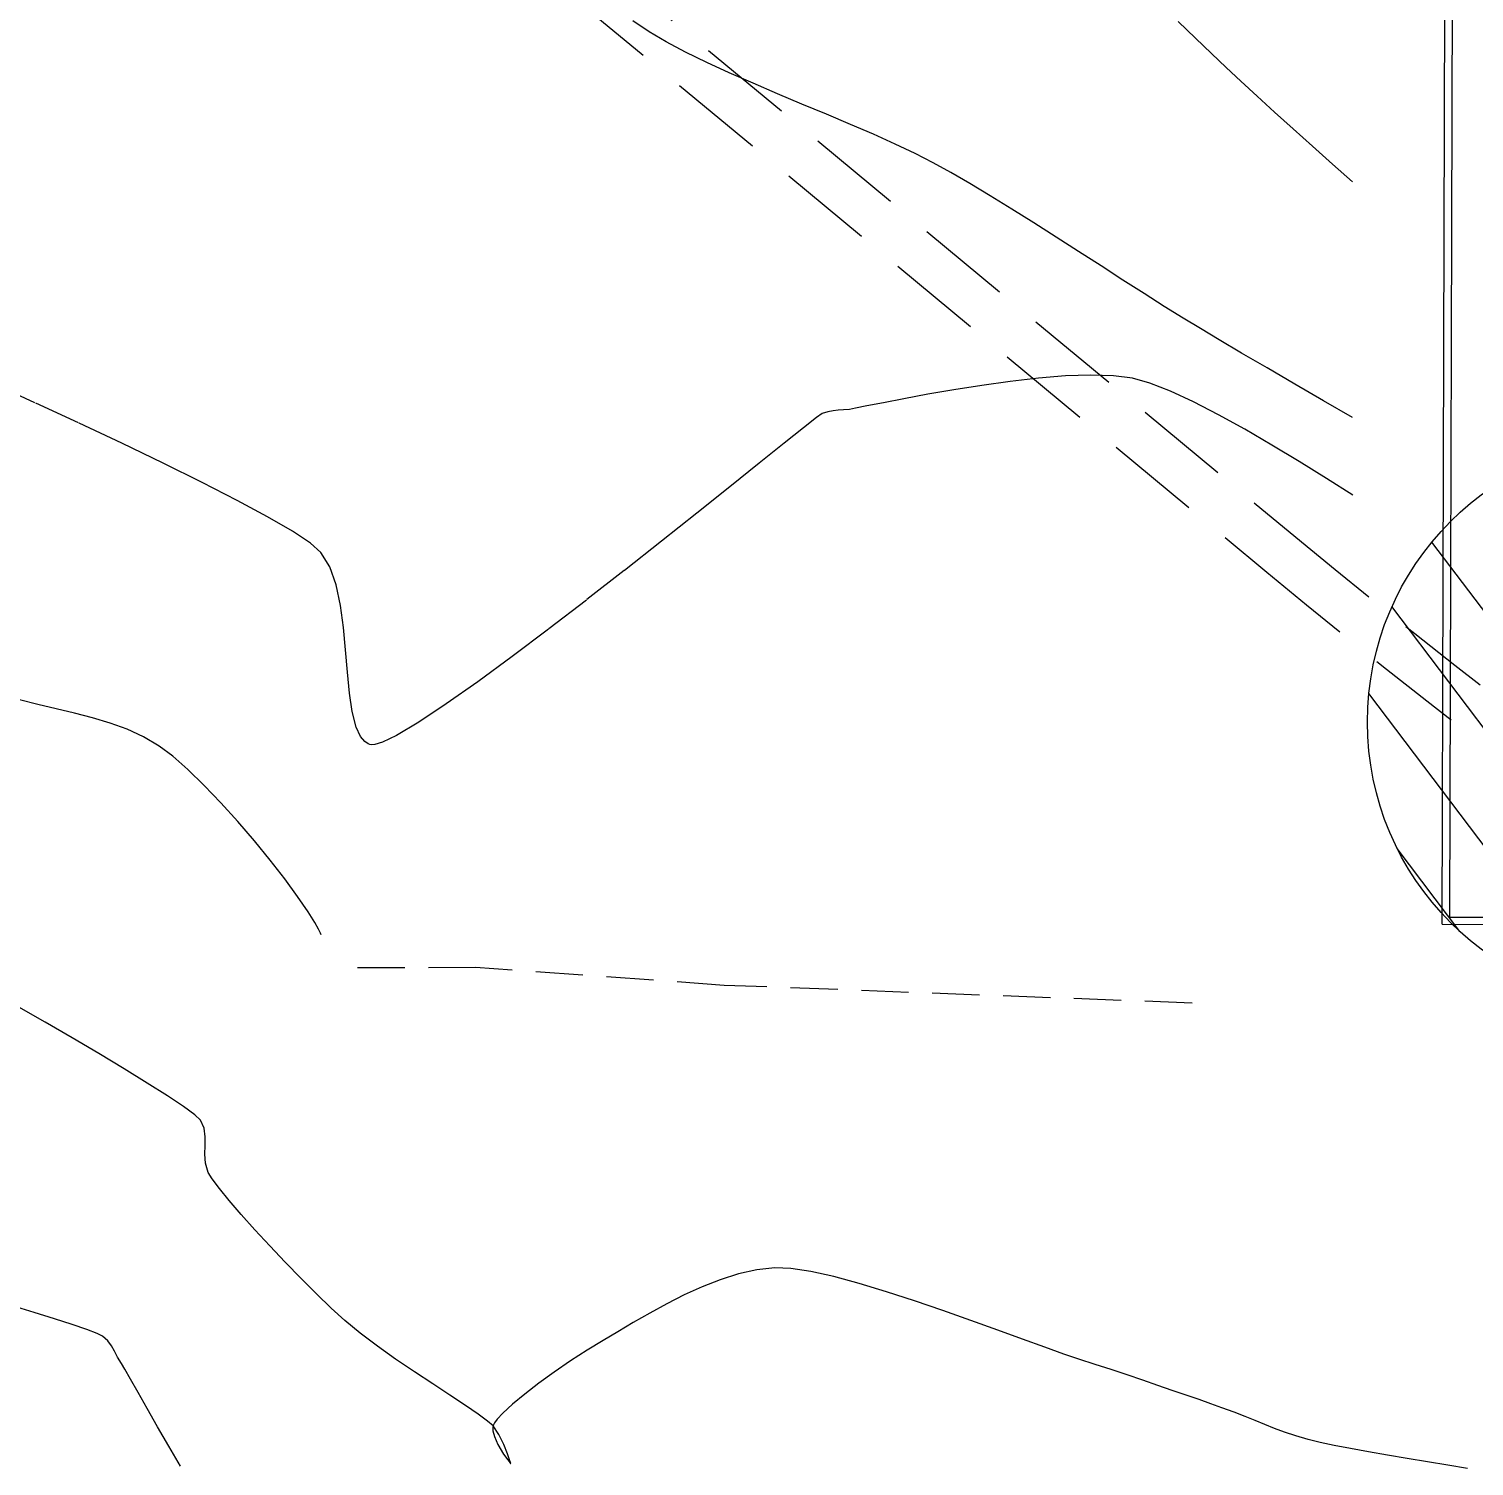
# Model space of a CAD drawing. Header units: feet. Extents: x 26064 to 27719, y 16802 to 28989.
# Drawn here: x 26649 to 26744.6, y 17526 to 17621.1 of the extents above; entities that cross this region are included whole.
import ezdxf

# ---------------------------------------------------------------- set-up
doc = ezdxf.new("R2010")
doc.units = ezdxf.units.FT
doc.header["$LTSCALE"] = 50
doc.header["$MEASUREMENT"] = 0
for name, pattern in [('HIDDEN', [0.375, 0.25, -0.125]), ('HIDDEN2', [0.1875, 0.125, -0.0625]), ('HIDN25', [0.0938, 0.0625, -0.0313])]:
    doc.linetypes.add(name, pattern=pattern)
for name, color, linetype in [('CONT-MJR', 160, 'HIDDEN'), ('CONT-MNR', 55, 'HIDN25'), ('CURB-B', 4, 'Continuous'), ('CURB-F', 32, 'Continuous'), ('DEMO-STORM SEWER', 13, 'HIDDEN2'), ('INLET PROTECTION', 1, 'HIDDEN')]:
    doc.layers.add(name, color=color, linetype=linetype)

msp = doc.modelspace()

# ---------------------------------------------------------------- hatches: boundary and pattern name
at = {"layer": 'INLET PROTECTION', "linetype": 'Continuous'}
h = msp.add_hatch(dxfattribs=at)
h.set_pattern_fill('ANSI31', scale=37.499998, angle=262.0889784, style=0)
h.set_pattern_definition([(307.088978, (50867.2854, -5689.5043), (3.7392183, 2.82681806), [])])
edge = h.paths.add_edge_path()
edge.add_arc((26756.29716, 17575.22182), 18.75, 0, 360)

# ---------------------------------------------------------------- linework, layer by layer
at = {"layer": 'CONT-MJR', "color": 7}
for p, q in [((26650.09244, 17555.36068, 630), (26648.34053, 17556.36357, 630)), ((26651.87762, 17554.32346, 630), (26650.09244, 17555.36068, 630)), ((26653.63721, 17553.28501, 630), (26651.87762, 17554.32346, 630)), ((26655.31239, 17552.27839, 630), (26653.63721, 17553.28501, 630)), ((26656.8443, 17551.33669, 630), (26655.31239, 17552.27839, 630)), ((26658.17409, 17550.49296, 630), (26656.8443, 17551.33669, 630)), ((26659.24294, 17549.78031, 630), (26658.17409, 17550.49296, 630)), ((26659.99199, 17549.23178, 630), (26659.24294, 17549.78031, 630)), ((26660.3624, 17548.88048, 630), (26659.99199, 17549.23178, 630)), ((26660.60324, 17548.34471, 630), (26660.3624, 17548.88048, 630)), ((26660.67792, 17547.78753, 630), (26660.60324, 17548.34471, 630)), ((26660.64029, 17546.62608, 630), (26660.66432, 17547.21322, 630)), ((26660.66432, 17547.21322, 630), (26660.67792, 17547.78753, 630)), ((26660.6837, 17546.0304, 630), (26660.64029, 17546.62608, 630)), ((26660.8724, 17545.43048, 630), (26660.6837, 17546.0304, 630)), ((26661.14243, 17544.99339, 630), (26660.8724, 17545.43048, 630)), ((26661.61796, 17544.36067, 630), (26661.14243, 17544.99339, 630)), ((26662.26727, 17543.56735, 630), (26661.61796, 17544.36067, 630)), ((26663.05865, 17542.64844, 630), (26662.26727, 17543.56735, 630)), ((26663.96039, 17541.63894, 630), (26663.05865, 17542.64844, 630)), ((26664.94077, 17540.57388, 630), (26663.96039, 17541.63894, 630)), ((26665.96808, 17539.48826, 630), (26664.94077, 17540.57388, 630)), ((26667.01062, 17538.41709, 630), (26665.96808, 17539.48826, 630)), ((26695.94992, 17538.71298, 630), (26694.74175, 17538.3319, 630)), ((26697.15646, 17538.98283, 630), (26695.94992, 17538.71298, 630)), ((26698.3524, 17539.12048, 630), (26697.15646, 17538.98283, 630)), ((26699.41013, 17539.08003, 630), (26698.3524, 17539.12048, 630)), ((26700.72431, 17538.87622, 630), (26699.41013, 17539.08003, 630)), ((26702.24721, 17538.53431, 630), (26700.72431, 17538.87622, 630)), ((26703.93109, 17538.07958, 630), (26702.24721, 17538.53431, 630)), ((26668.03666, 17537.3954, 630), (26667.01062, 17538.41709, 630)), ((26693.54091, 17537.86053, 630), (26692.35639, 17537.31986, 630)), ((26694.74175, 17538.3319, 630), (26693.54091, 17537.86053, 630)), ((26705.72821, 17537.53731, 630), (26703.93109, 17538.07958, 630)), ((26669.01449, 17536.45819, 630), (26668.03666, 17537.3954, 630)), ((26691.19715, 17536.73084, 630), (26690.07216, 17536.11442, 630)), ((26692.35639, 17537.31986, 630), (26691.19715, 17536.73084, 630)), ((26707.59081, 17536.93277, 630), (26705.72821, 17537.53731, 630)), ((26709.47116, 17536.29123, 630), (26707.59081, 17536.93277, 630)), ((26669.9124, 17535.64048, 630), (26669.01449, 17536.45819, 630)), ((26690.07216, 17536.11442, 630), (26688.99039, 17535.49159, 630)), ((26711.32152, 17535.63797, 630), (26709.47116, 17536.29123, 630)), ((26670.92338, 17534.80221, 630), (26669.9124, 17535.64048, 630)), ((26672.05915, 17533.94244, 630), (26670.92338, 17534.80221, 630)), ((26687.96082, 17534.88328, 630), (26686.9924, 17534.31048, 630)), ((26688.99039, 17535.49159, 630), (26687.96082, 17534.88328, 630)), ((26713.09414, 17534.99827, 630), (26711.32152, 17535.63797, 630)), ((26714.74128, 17534.39739, 630), (26713.09414, 17534.99827, 630)), ((26673.27034, 17533.08091, 630), (26672.05915, 17533.94244, 630)), ((26686.9924, 17534.31048, 630), (26685.92868, 17533.66314, 630)), ((26716.2152, 17533.86062, 630), (26714.74128, 17534.39739, 630)), ((26717.46816, 17533.41322, 630), (26716.2152, 17533.86062, 630)), ((26674.50756, 17532.23739, 630), (26673.27034, 17533.08091, 630)), ((26684.84022, 17532.95719, 630), (26683.76491, 17532.21985, 630)), ((26685.92868, 17533.66314, 630), (26684.84022, 17532.95719, 630)), ((26718.4524, 17533.08048, 630), (26717.46816, 17533.41322, 630)), ((26719.53397, 17532.73105, 630), (26718.4524, 17533.08048, 630)), ((26675.72144, 17531.43161, 630), (26674.50756, 17532.23739, 630)), ((26683.76491, 17532.21985, 630), (26682.74068, 17531.47833, 630)), ((26720.60538, 17532.37911, 630), (26719.53397, 17532.73105, 630)), ((26721.65923, 17532.02788, 630), (26720.60538, 17532.37911, 630)), ((26722.68812, 17531.68059, 630), (26721.65923, 17532.02788, 630)), ((26676.8626, 17530.68335, 630), (26675.72144, 17531.43161, 630)), ((26682.74068, 17531.47833, 630), (26681.80543, 17530.75984, 630)), ((26723.68464, 17531.34047, 630), (26722.68812, 17531.68059, 630)), ((26724.64138, 17531.01075, 630), (26723.68464, 17531.34047, 630)), ((26725.55093, 17530.69467, 630), (26724.64138, 17531.01075, 630)), ((26677.88165, 17530.01235, 630), (26676.8626, 17530.68335, 630)), ((26678.72922, 17529.43837, 630), (26677.88165, 17530.01235, 630)), ((26680.99707, 17530.0916, 630), (26680.35351, 17529.50081, 630)), ((26681.80543, 17530.75984, 630), (26680.99707, 17530.0916, 630)), ((26726.40589, 17530.39544, 630), (26725.55093, 17530.69467, 630)), ((26727.19885, 17530.1163, 630), (26726.40589, 17530.39544, 630)), ((26727.9224, 17529.86048, 630), (26727.19885, 17530.1163, 630)), ((26679.35593, 17528.98116, 630), (26678.72922, 17529.43837, 630)), ((26679.7124, 17528.66048, 630), (26679.35593, 17528.98116, 630)), ((26679.98279, 17529.10224, 630), (26679.80155, 17528.85566, 630)), ((26680.35351, 17529.50081, 630), (26679.98279, 17529.10224, 630)), ((26728.72854, 17529.56377, 630), (26727.9224, 17529.86048, 630)), ((26729.45021, 17529.28022, 630), (26728.72854, 17529.56377, 630)), ((26730.11628, 17529.00814, 630), (26729.45021, 17529.28022, 630)), ((26730.7556, 17528.74584, 630), (26730.11628, 17529.00814, 630)), ((26679.7124, 17528.66048, 630), (26679.69554, 17528.55616, 630)), ((26679.69554, 17528.55616, 630), (26679.70261, 17528.3276, 630)), ((26679.70261, 17528.3276, 630), (26679.79826, 17527.94925, 630)), ((26679.73138, 17528.71947, 630), (26679.7124, 17528.66048, 630)), ((26680.09635, 17528.08581, 630), (26679.7124, 17528.66048, 630)), ((26679.80155, 17528.85566, 630), (26679.73138, 17528.71947, 630)), ((26680.41929, 17527.42649, 630), (26680.09635, 17528.08581, 630)), ((26731.39702, 17528.49162, 630), (26730.7556, 17528.74584, 630)), ((26732.06939, 17528.24378, 630), (26731.39702, 17528.49162, 630)), ((26732.80157, 17528.00063, 630), (26732.06939, 17528.24378, 630)), ((26679.79826, 17527.94925, 630), (26680.03701, 17527.41861, 630)), ((26680.03701, 17527.41861, 630), (26680.4124, 17526.79923, 630)), ((26680.66727, 17526.80449, 630), (26680.41929, 17527.42649, 630)), ((26733.6224, 17527.76048, 630), (26732.80157, 17528.00063, 630)), ((26734.4096, 17527.56568, 630), (26733.6224, 17527.76048, 630)), ((26735.3541, 17527.36447, 630), (26734.4096, 17527.56568, 630)), ((26736.42973, 17527.15748, 630), (26735.3541, 17527.36447, 630)), ((26737.61033, 17526.94536, 630), (26736.42973, 17527.15748, 630)), ((26680.4124, 17526.79923, 630), (26680.68605, 17526.41334, 630)), ((26680.80228, 17526.41575, 630), (26680.66727, 17526.80449, 630)), ((26680.68605, 17526.41334, 630), (26680.82822, 17526.22799, 630)), ((26680.86187, 17526.22869, 630), (26680.80228, 17526.41575, 630)), ((26680.82822, 17526.22799, 630), (26680.876, 17526.16829, 630)), ((26680.88009, 17526.16838, 630), (26680.86187, 17526.22869, 630)), ((26680.876, 17526.16829, 630), (26680.8824, 17526.16048, 630)), ((26680.8824, 17526.16048, 630), (26680.88009, 17526.16838, 630)), ((26738.8697, 17526.72874, 630), (26737.61033, 17526.94536, 630)), ((26740.1817, 17526.50826, 630), (26738.8697, 17526.72874, 630)), ((26741.52014, 17526.28456, 630), (26740.1817, 17526.50826, 630)), ((26742.85885, 17526.05827, 630), (26741.52014, 17526.28456, 630)), ((26744.17166, 17525.83003, 630), (26742.85885, 17526.05827, 630))]:
    msp.add_line(p, q, dxfattribs=at)
at = {"layer": 'CONT-MNR', "color": 7}
for p, q in [((26690.03655, 17620.88416, 627), (26688.95499, 17621.61657, 627)), ((26692.44272, 17619.53902, 627), (26691.16518, 17620.21625, 627)), ((26726.17439, 17620.45635, 627), (26727.24104, 17619.43925, 627)), ((26693.84297, 17618.85507, 627), (26692.44272, 17619.53902, 627)), ((26727.24104, 17619.43925, 627), (26728.20784, 17618.52463, 627)), ((26698.51777, 17616.78925, 627), (26696.90671, 17617.47756, 627)), ((26729.17621, 17617.61951, 627), (26730.2493, 17616.62895, 627)), ((26700.14667, 17616.10472, 627), (26698.51777, 17616.78925, 627)), ((26731.40889, 17615.56919, 627), (26732.63678, 17614.45645, 627)), ((26707.64117, 17612.83083, 627), (26706.31632, 17613.45703, 627)), ((26735.22467, 17612.13693, 627), (26736.54825, 17610.96259, 627)), ((26715.47194, 17608.24123, 627), (26714.01518, 17609.15629, 627)), ((26729.22387, 17599.63118, 627), (26727.73021, 17600.51013, 627)), ((26717.58188, 17598.11395, 628), (26715.78186, 17597.96756, 628)), ((26722.00698, 17597.96672, 628), (26720.751, 17598.13228, 628)), ((26649.40223, 17596.34769, 628), (26646.52214, 17597.66244, 628)), ((26712.03364, 17597.494, 628), (26710.19854, 17597.20433, 628)), ((26706.88915, 17596.61294, 628), (26705.52795, 17596.34869, 628)), ((26727.68603, 17595.55296, 628), (26726.03583, 17596.40122, 628)), ((26655.15692, 17593.6613, 628), (26652.30244, 17595.00513, 628)), ((26701.10826, 17595.35773, 628), (26700.24548, 17594.68379, 628)), ((26701.85785, 17595.7511, 628), (26701.48698, 17595.62672, 628)), ((26702.53569, 17595.84505, 628), (26702.19899, 17595.81517, 628)), ((26698.96092, 17593.66042, 628), (26697.31686, 17592.34312, 628)), ((26697.31686, 17592.34312, 628), (26695.37558, 17590.7874, 628)), ((26736.57228, 17590.22452, 628), (26734.83398, 17591.33434, 628)), ((26662.78756, 17589.88738, 628), (26660.46533, 17591.0759, 628)), ((26695.37558, 17590.7874, 628), (26693.19935, 17589.04877, 628)), ((26666.43886, 17587.85132, 628), (26664.80069, 17588.80368, 628)), ((26690.85047, 17587.18273, 628), (26688.39121, 17585.24479, 628)), ((26685.88384, 17583.29046, 628), (26683.39066, 17581.37525, 628)), ((26669.96358, 17579.99051, 628), (26669.82368, 17581.48233, 628)), ((26683.39066, 17581.37525, 628), (26680.97394, 17579.55467, 628)), ((26670.08073, 17578.5229, 628), (26669.96358, 17579.99051, 628)), ((26670.38869, 17575.90931, 628), (26670.21061, 17577.14175, 628)), ((26653.21134, 17575.50183, 629), (26652.02045, 17575.8042, 629)), ((26654.3777, 17575.15684, 629), (26653.21134, 17575.50183, 629)), ((26656.59931, 17574.24576, 629), (26655.51014, 17574.74592, 629)), ((26671.44579, 17573.77946, 628), (26671.22509, 17573.93067, 628)), ((26671.56698, 17573.72672, 628), (26671.44579, 17573.77946, 628)), ((26671.89952, 17573.72459, 628), (26671.658, 17573.70727, 628)), ((26672.40308, 17573.88442, 628), (26671.89952, 17573.72459, 628)), ((26661.71417, 17569.87204, 629), (26660.60513, 17571.03336, 629)), ((26662.83195, 17568.63123, 629), (26661.71417, 17569.87204, 629)), ((26665.93234, 17564.83944, 629), (26664.97158, 17566.07419, 629)), ((26666.77969, 17563.68821, 629), (26665.93234, 17564.83944, 629)), ((26667.48308, 17562.66123, 629), (26666.77969, 17563.68821, 629)), ((26668.16783, 17561.50979, 629), (26667.92162, 17561.95649, 629)), ((26668.28893, 17561.25586, 629), (26668.16783, 17561.50979, 629)), ((26668.33583, 17561.14303, 629), (26668.28893, 17561.25586, 629)), ((26678.55741, 17558.97568, 629), (26670.38784, 17558.96463, 629)), ((26695.00627, 17557.80176, 629), (26678.55741, 17558.97568, 629)), ((26725.9458, 17556.62784, 629), (26695.00627, 17557.80176, 629)), ((26650.70851, 17535.73782, 631), (26649.37061, 17536.15775, 631)), ((26653.88784, 17534.59463, 631), (26653.52655, 17534.77373, 631)), ((26654.4752, 17533.95919, 631), (26654.22626, 17534.28819, 631)), ((26654.88172, 17533.21663, 631), (26654.67893, 17533.60341, 631)), ((26656.83738, 17529.79891, 631), (26656.2309, 17530.86937, 631))]:
    msp.add_line(p, q, dxfattribs=at)
at = {"layer": 'CONT-MNR', "color": 7, "extrusion": (0.509291, 0.860594, 0)}
msp.add_line((26691.16518, 17620.21625, 627), (26690.03655, 17620.88416, 627), dxfattribs=at)
at = {"layer": 'CONT-MNR', "color": 7, "extrusion": (-0.692722, -0.721205, 0)}
msp.add_line((26725.02865, 17621.55685, 627), (26726.17439, 17620.45635, 627), dxfattribs=at)
at = {"layer": 'CONT-MNR', "color": 7, "extrusion": (-0.417669, -0.908599, 0)}
msp.add_line((26695.33971, 17618.16705, 627), (26693.84297, 17618.85507, 627), dxfattribs=at)
at = {"layer": 'CONT-MNR', "color": 7, "extrusion": (-0.402738, -0.915315, 0)}
msp.add_line((26696.90671, 17617.47756, 627), (26695.33971, 17618.16705, 627), dxfattribs=at)
at = {"layer": 'CONT-MNR', "color": 7, "extrusion": (-0.682846, -0.730563, 0)}
msp.add_line((26728.20784, 17618.52463, 627), (26729.17621, 17617.61951, 627), dxfattribs=at)
at = {"layer": 'CONT-MNR', "color": 7, "extrusion": (-0.386017, -0.922492, 0)}
msp.add_line((26701.76719, 17615.42662, 627), (26700.14667, 17616.10472, 627), dxfattribs=at)
at = {"layer": 'CONT-MNR', "color": 7, "extrusion": (-0.674617, -0.738168, 0)}
msp.add_line((26730.2493, 17616.62895, 627), (26731.40889, 17615.56919, 627), dxfattribs=at)
at = {"layer": 'CONT-MNR', "color": 7, "extrusion": (-0.388703, -0.921363, 0)}
msp.add_line((26703.35312, 17614.75755, 627), (26701.76719, 17615.42662, 627), dxfattribs=at)
at = {"layer": 'CONT-MNR', "color": 7, "extrusion": (-0.395843, -0.918318, 0)}
msp.add_line((26704.87823, 17614.10015, 627), (26703.35312, 17614.75755, 627), dxfattribs=at)
at = {"layer": 'CONT-MNR', "color": 7, "extrusion": (-0.408239, -0.912875, 0)}
msp.add_line((26706.31632, 17613.45703, 627), (26704.87823, 17614.10015, 627), dxfattribs=at)
at = {"layer": 'CONT-MNR', "color": 7, "extrusion": (0.66874, 0.743496, 0)}
msp.add_line((26732.63678, 17614.45645, 627), (26733.91478, 17613.30696, 627), dxfattribs=at)
at = {"layer": 'CONT-MNR', "color": 7, "extrusion": (0.666169, 0.7458, 0)}
msp.add_line((26733.91478, 17613.30696, 627), (26735.22467, 17612.13693, 627), dxfattribs=at)
at = {"layer": 'CONT-MNR', "color": 7, "extrusion": (-0.455588, -0.890191, 0)}
msp.add_line((26708.82655, 17612.22416, 627), (26707.64117, 17612.83083, 627), dxfattribs=at)
at = {"layer": 'CONT-MNR', "color": 7, "extrusion": (-0.485666, -0.874144, 0)}
msp.add_line((26709.99041, 17611.57753, 627), (26708.82655, 17612.22416, 627), dxfattribs=at)
at = {"layer": 'CONT-MNR', "color": 7, "extrusion": (-0.503513, -0.863988, 0)}
msp.add_line((26711.25565, 17610.84018, 627), (26709.99041, 17611.57753, 627), dxfattribs=at)
at = {"layer": 'CONT-MNR', "color": 7, "extrusion": (-0.516187, -0.856476, 0)}
msp.add_line((26712.60349, 17610.02785, 627), (26711.25565, 17610.84018, 627), dxfattribs=at)
at = {"layer": 'CONT-MNR', "color": 7, "extrusion": (0.525336, 0.850895, 0)}
msp.add_line((26714.01518, 17609.15629, 627), (26712.60349, 17610.02785, 627), dxfattribs=at)
at = {"layer": 'CONT-MNR', "color": 7, "extrusion": (0.536486, 0.843909, 0)}
msp.add_line((26716.955, 17607.29843, 627), (26715.47194, 17608.24123, 627), dxfattribs=at)
at = {"layer": 'CONT-MNR', "color": 7, "extrusion": (-0.539386, -0.842059, 0)}
msp.add_line((26718.4456, 17606.34361, 627), (26716.955, 17607.29843, 627), dxfattribs=at)
at = {"layer": 'CONT-MNR', "color": 7, "extrusion": (-0.540779, -0.841165, 0)}
msp.add_line((26719.92498, 17605.39253, 627), (26718.4456, 17606.34361, 627), dxfattribs=at)
at = {"layer": 'CONT-MNR', "color": 7, "extrusion": (-0.540699, -0.841216, 0)}
msp.add_line((26721.37435, 17604.46093, 627), (26719.92498, 17605.39253, 627), dxfattribs=at)
at = {"layer": 'CONT-MNR', "color": 7, "extrusion": (-0.539048, -0.842275, 0)}
msp.add_line((26722.77497, 17603.56455, 627), (26721.37435, 17604.46093, 627), dxfattribs=at)
at = {"layer": 'CONT-MNR', "color": 7, "extrusion": (-0.535563, -0.844495, 0)}
msp.add_line((26724.10805, 17602.71914, 627), (26722.77497, 17603.56455, 627), dxfattribs=at)
at = {"layer": 'CONT-MNR', "color": 7, "extrusion": (-0.52974, -0.84816, 0)}
msp.add_line((26725.35483, 17601.94043, 627), (26724.10805, 17602.71914, 627), dxfattribs=at)
at = {"layer": 'CONT-MNR', "color": 7, "extrusion": (-0.520657, -0.853766, 0)}
msp.add_line((26726.49655, 17601.24416, 627), (26725.35483, 17601.94043, 627), dxfattribs=at)
at = {"layer": 'CONT-MNR', "color": 7, "extrusion": (0.511337, 0.85938, 0)}
msp.add_line((26727.73021, 17600.51013, 627), (26726.49655, 17601.24416, 627), dxfattribs=at)
at = {"layer": 'CONT-MNR', "color": 7, "extrusion": (0.50456, 0.863377, 0)}
msp.add_line((26730.91533, 17598.64268, 627), (26729.22387, 17599.63118, 627), dxfattribs=at)
at = {"layer": 'CONT-MNR', "color": 7, "extrusion": (0.113222, -0.99357, 0)}
msp.add_line((26715.78186, 17597.96756, 628), (26713.91359, 17597.75466, 628), dxfattribs=at)
at = {"layer": 'CONT-MNR', "color": 7, "extrusion": (0.036481, -0.999334, 0)}
msp.add_line((26719.25711, 17598.17511, 628), (26717.58188, 17598.11395, 628), dxfattribs=at)
at = {"layer": 'CONT-MNR', "color": 7, "extrusion": (-0.02866, -0.999589, 0)}
msp.add_line((26720.751, 17598.13228, 628), (26719.25711, 17598.17511, 628), dxfattribs=at)
at = {"layer": 'CONT-MNR', "color": 7, "extrusion": (0.274078, 0.961708, 0)}
msp.add_line((26723.15921, 17597.63834, 628), (26722.00698, 17597.96672, 628), dxfattribs=at)
at = {"layer": 'CONT-MNR', "color": 7, "extrusion": (-0.502768, -0.864421, 0)}
msp.add_line((26732.7424, 17597.58001, 627), (26730.91533, 17598.64268, 627), dxfattribs=at)
at = {"layer": 'CONT-MNR', "color": 7, "extrusion": (0.181885, -0.98332, 0)}
msp.add_line((26708.46486, 17596.9044, 628), (26706.88915, 17596.61294, 628), dxfattribs=at)
at = {"layer": 'CONT-MNR', "color": 7, "extrusion": (0.170473, -0.985362, 0)}
msp.add_line((26710.19854, 17597.20433, 628), (26708.46486, 17596.9044, 628), dxfattribs=at)
at = {"layer": 'CONT-MNR', "color": 7, "extrusion": (0.137336, -0.990525, 0)}
msp.add_line((26713.91359, 17597.75466, 628), (26712.03364, 17597.494, 628), dxfattribs=at)
at = {"layer": 'CONT-MNR', "color": 7, "extrusion": (-0.365337, -0.930875, 0)}
msp.add_line((26724.51452, 17597.10643, 628), (26723.15921, 17597.63834, 628), dxfattribs=at)
at = {"layer": 'CONT-MNR', "color": 7, "extrusion": (-0.420567, -0.907262, 0)}
msp.add_line((26726.03583, 17596.40122, 628), (26724.51452, 17597.10643, 628), dxfattribs=at)
at = {"layer": 'CONT-MNR', "color": 7, "extrusion": (-0.501443, -0.865191, 0)}
msp.add_line((26734.64289, 17596.47854, 627), (26732.7424, 17597.58001, 627), dxfattribs=at)
at = {"layer": 'CONT-MNR', "color": 7, "extrusion": (0.420088, 0.907483, 0)}
msp.add_line((26652.30244, 17595.00513, 628), (26649.40223, 17596.34769, 628), dxfattribs=at)
at = {"layer": 'CONT-MNR', "color": 7, "extrusion": (0.098257, -0.995161, 0)}
msp.add_line((26703.29698, 17595.90672, 628), (26702.89326, 17595.86685, 628), dxfattribs=at)
at = {"layer": 'CONT-MNR', "color": 7, "extrusion": (0.182248, -0.983253, 0)}
msp.add_line((26703.67532, 17595.97684, 628), (26703.29698, 17595.90672, 628), dxfattribs=at)
at = {"layer": 'CONT-MNR', "color": 7, "extrusion": (0.197443, -0.980314, 0)}
msp.add_line((26704.43782, 17596.13041, 628), (26703.67532, 17595.97684, 628), dxfattribs=at)
at = {"layer": 'CONT-MNR', "color": 7, "extrusion": (0.196336, -0.980537, 0)}
msp.add_line((26705.52795, 17596.34869, 628), (26704.43782, 17596.13041, 628), dxfattribs=at)
at = {"layer": 'CONT-MNR', "color": 7, "extrusion": (0.500401, 0.865794, 0)}
msp.add_line((26736.5546, 17595.37363, 627), (26734.64289, 17596.47854, 627), dxfattribs=at)
at = {"layer": 'CONT-MNR', "color": 7, "extrusion": (-0.579063, 0.815283, 0)}
msp.add_line((26701.48698, 17595.62672, 628), (26701.10826, 17595.35773, 628), dxfattribs=at)
at = {"layer": 'CONT-MNR', "color": 7, "extrusion": (0.184583, -0.982817, 0)}
msp.add_line((26702.19899, 17595.81517, 628), (26701.85785, 17595.7511, 628), dxfattribs=at)
at = {"layer": 'CONT-MNR', "color": 7, "extrusion": (0.060877, -0.998145, 0)}
msp.add_line((26702.89326, 17595.86685, 628), (26702.53569, 17595.84505, 628), dxfattribs=at)
at = {"layer": 'CONT-MNR', "color": 7, "extrusion": (0.48306, 0.875588, 0)}
msp.add_line((26729.42804, 17594.59189, 628), (26727.68603, 17595.55296, 628), dxfattribs=at)
at = {"layer": 'CONT-MNR', "color": 7, "extrusion": (0.623105, -0.782138, 0)}
msp.add_line((26700.24548, 17594.68379, 628), (26698.96092, 17593.66042, 628), dxfattribs=at)
at = {"layer": 'CONT-MNR', "color": 7, "extrusion": (-0.502266, -0.864713, 0)}
msp.add_line((26731.22477, 17593.54827, 628), (26729.42804, 17594.59189, 628), dxfattribs=at)
at = {"layer": 'CONT-MNR', "color": 7, "extrusion": (-0.433262, -0.901268, 0)}
msp.add_line((26657.89984, 17592.34272, 628), (26655.15692, 17593.6613, 628), dxfattribs=at)
at = {"layer": 'CONT-MNR', "color": 7, "extrusion": (0.517035, 0.855964, 0)}
msp.add_line((26733.03911, 17592.45234, 628), (26731.22477, 17593.54827, 628), dxfattribs=at)
at = {"layer": 'CONT-MNR', "color": 7, "extrusion": (-0.442753, -0.896643, 0)}
msp.add_line((26660.46533, 17591.0759, 628), (26657.89984, 17592.34272, 628), dxfattribs=at)
at = {"layer": 'CONT-MNR', "color": 7, "extrusion": (0.528708, 0.848804, 0)}
msp.add_line((26734.83398, 17591.33434, 628), (26733.03911, 17592.45234, 628), dxfattribs=at)
at = {"layer": 'CONT-MNR', "color": 7, "extrusion": (-0.474002, -0.880524, 0)}
msp.add_line((26664.80069, 17588.80368, 628), (26662.78756, 17589.88738, 628), dxfattribs=at)
at = {"layer": 'CONT-MNR', "color": 7, "extrusion": (0.622035, -0.782989, 0)}
msp.add_line((26693.19935, 17589.04877, 628), (26690.85047, 17587.18273, 628), dxfattribs=at)
at = {"layer": 'CONT-MNR', "color": 7, "extrusion": (-0.552889, -0.833255, 0)}
msp.add_line((26667.63624, 17587.05682, 628), (26666.43886, 17587.85132, 628), dxfattribs=at)
at = {"layer": 'CONT-MNR', "color": 7, "extrusion": (-0.662006, -0.749498, 0)}
msp.add_line((26668.32698, 17586.44672, 628), (26667.63624, 17587.05682, 628), dxfattribs=at)
at = {"layer": 'CONT-MNR', "color": 7, "extrusion": (0.855141, 0.518395, 0)}
msp.add_line((26668.91268, 17585.48055, 628), (26668.32698, 17586.44672, 628), dxfattribs=at)
at = {"layer": 'CONT-MNR', "color": 7, "extrusion": (0.942818, 0.333309, 0)}
msp.add_line((26669.33371, 17584.2896, 628), (26668.91268, 17585.48055, 628), dxfattribs=at)
at = {"layer": 'CONT-MNR', "color": 7, "extrusion": (0.614755, -0.788718, 0)}
msp.add_line((26688.39121, 17585.24479, 628), (26685.88384, 17583.29046, 628), dxfattribs=at)
at = {"layer": 'CONT-MNR', "color": 7, "extrusion": (0.977534, 0.210777, 0)}
msp.add_line((26669.62555, 17582.9361, 628), (26669.33371, 17584.2896, 628), dxfattribs=at)
at = {"layer": 'CONT-MNR', "color": 7, "extrusion": (0.99084, 0.135038, 0)}
msp.add_line((26669.82368, 17581.48233, 628), (26669.62555, 17582.9361, 628), dxfattribs=at)
at = {"layer": 'CONT-MNR', "color": 7, "extrusion": (0.591348, -0.806416, 0)}
msp.add_line((26680.97394, 17579.55467, 628), (26678.69596, 17577.88421, 628), dxfattribs=at)
at = {"layer": 'CONT-MNR', "color": 7, "extrusion": (0.995608, 0.093621, 0)}
msp.add_line((26670.21061, 17577.14175, 628), (26670.08073, 17578.5229, 628), dxfattribs=at)
at = {"layer": 'CONT-MNR', "color": 7, "extrusion": (-0.576348, 0.817204, 0)}
msp.add_line((26678.69596, 17577.88421, 628), (26676.619, 17576.4194, 628), dxfattribs=at)
at = {"layer": 'CONT-MNR', "color": 7, "extrusion": (-0.251853, -0.967766, 0)}
msp.add_line((26649.60252, 17576.37439, 629), (26648.39423, 17576.68884, 629), dxfattribs=at)
at = {"layer": 'CONT-MNR', "color": 7, "extrusion": (-0.230532, -0.973065, 0)}
msp.add_line((26650.81438, 17576.08729, 629), (26649.60252, 17576.37439, 629), dxfattribs=at)
at = {"layer": 'CONT-MNR', "color": 7, "extrusion": (-0.228507, -0.973542, 0)}
msp.add_line((26652.02045, 17575.8042, 629), (26650.81438, 17576.08729, 629), dxfattribs=at)
at = {"layer": 'CONT-MNR', "color": 7, "extrusion": (0.968698, 0.248243, 0)}
msp.add_line((26670.65046, 17574.88782, 628), (26670.38869, 17575.90931, 628), dxfattribs=at)
at = {"layer": 'CONT-MNR', "color": 7, "extrusion": (0.552968, -0.833202, 0)}
msp.add_line((26676.619, 17576.4194, 628), (26674.80534, 17575.21574, 628), dxfattribs=at)
at = {"layer": 'CONT-MNR', "color": 7, "extrusion": (0.341097, 0.940028, 0)}
msp.add_line((26655.51014, 17574.74592, 629), (26654.3777, 17575.15684, 629), dxfattribs=at)
at = {"layer": 'CONT-MNR', "color": 7, "extrusion": (0.904753, 0.425936, 0)}
msp.add_line((26670.94397, 17574.26435, 628), (26670.65046, 17574.88782, 628), dxfattribs=at)
at = {"layer": 'CONT-MNR', "color": 7, "extrusion": (0.512016, -0.858976, 0)}
msp.add_line((26674.80534, 17575.21574, 628), (26673.31727, 17574.32873, 628), dxfattribs=at)
at = {"layer": 'CONT-MNR', "color": 7, "extrusion": (-0.508875, -0.86084, 0)}
msp.add_line((26657.63583, 17573.63303, 629), (26656.59931, 17574.24576, 629), dxfattribs=at)
at = {"layer": 'CONT-MNR', "color": 7, "extrusion": (0.764778, 0.644294, 0)}
msp.add_line((26671.22509, 17573.93067, 628), (26670.94397, 17574.26435, 628), dxfattribs=at)
at = {"layer": 'CONT-MNR', "color": 7, "extrusion": (0.437125, -0.899401, 0)}
msp.add_line((26673.31727, 17574.32873, 628), (26672.40308, 17573.88442, 628), dxfattribs=at)
at = {"layer": 'CONT-MNR', "color": 7, "extrusion": (-0.602118, -0.798407, 0)}
msp.add_line((26658.53542, 17572.95461, 629), (26657.63583, 17573.63303, 629), dxfattribs=at)
at = {"layer": 'CONT-MNR', "color": 7, "extrusion": (-0.660707, -0.750644, 0)}
msp.add_line((26659.53537, 17572.07447, 629), (26658.53542, 17572.95461, 629), dxfattribs=at)
at = {"layer": 'CONT-MNR', "color": 7, "extrusion": (-0.208921, -0.977933, 0)}
msp.add_line((26671.658, 17573.70727, 628), (26671.56698, 17573.72672, 628), dxfattribs=at)
at = {"layer": 'CONT-MNR', "color": 7, "extrusion": (-0.697443, -0.716641, 0)}
msp.add_line((26660.60513, 17571.03336, 629), (26659.53537, 17572.07447, 629), dxfattribs=at)
at = {"layer": 'CONT-MNR', "color": 7, "extrusion": (0.759479, 0.650532, 0)}
msp.add_line((26663.92794, 17567.3517, 629), (26662.83195, 17568.63123, 629), dxfattribs=at)
at = {"layer": 'CONT-MNR', "color": 7, "extrusion": (0.774431, 0.632659, 0)}
msp.add_line((26664.97158, 17566.07419, 629), (26663.92794, 17567.3517, 629), dxfattribs=at)
at = {"layer": 'CONT-MNR', "color": 7, "extrusion": (0.849036, 0.528335, 0)}
msp.add_line((26667.92162, 17561.95649, 629), (26667.48308, 17562.66123, 629), dxfattribs=at)
at = {"layer": 'CONT-MNR', "color": 7, "extrusion": (-0.295289, -0.955408, 0)}
msp.add_line((26649.37061, 17536.15775, 631), (26647.92318, 17536.60511, 631), dxfattribs=at)
at = {"layer": 'CONT-MNR', "color": 7, "extrusion": (-0.307373, -0.951589, 0)}
msp.add_line((26651.88304, 17535.35844, 631), (26650.70851, 17535.73782, 631), dxfattribs=at)
at = {"layer": 'CONT-MNR', "color": 7, "extrusion": (-0.322126, -0.946697, 0)}
msp.add_line((26652.84034, 17535.03271, 631), (26651.88304, 17535.35844, 631), dxfattribs=at)
at = {"layer": 'CONT-MNR', "color": 7, "extrusion": (-0.353086, -0.935591, 0)}
msp.add_line((26653.52655, 17534.77373, 631), (26652.84034, 17535.03271, 631), dxfattribs=at)
at = {"layer": 'CONT-MNR', "color": 7, "extrusion": (-0.671211, -0.741266, 0)}
msp.add_line((26654.22626, 17534.28819, 631), (26653.88784, 17534.59463, 631), dxfattribs=at)
at = {"layer": 'CONT-MNR', "color": 7, "extrusion": (0.867794, 0.496924, 0)}
msp.add_line((26654.67893, 17533.60341, 631), (26654.4752, 17533.95919, 631), dxfattribs=at)
at = {"layer": 'CONT-MNR', "color": 7, "extrusion": (0.863823, 0.503796, 0)}
msp.add_line((26655.12784, 17532.79463, 631), (26654.88172, 17533.21663, 631), dxfattribs=at)
at = {"layer": 'CONT-MNR', "color": 7, "extrusion": (0.859394, 0.511314, 0)}
msp.add_line((26655.35247, 17532.41708, 631), (26655.12784, 17532.79463, 631), dxfattribs=at)
at = {"layer": 'CONT-MNR', "color": 7, "extrusion": (0.868608, 0.4955, 0)}
msp.add_line((26655.72804, 17531.75871, 631), (26655.35247, 17532.41708, 631), dxfattribs=at)
at = {"layer": 'CONT-MNR', "color": 7, "extrusion": (0.870486, 0.492194, 0)}
msp.add_line((26656.2309, 17530.86937, 631), (26655.72804, 17531.75871, 631), dxfattribs=at)
at = {"layer": 'CONT-MNR', "color": 7, "extrusion": (0.868316, 0.496011, 0)}
msp.add_line((26657.52385, 17528.59718, 631), (26656.83738, 17529.79891, 631), dxfattribs=at)
at = {"layer": 'CONT-MNR', "color": 7, "extrusion": (0.865449, 0.500996, 0)}
msp.add_line((26658.26663, 17527.31406, 631), (26657.52385, 17528.59718, 631), dxfattribs=at)
at = {"layer": 'CONT-MNR', "color": 7, "extrusion": (0.86133, 0.508046, 0)}
msp.add_line((26659.04208, 17525.99938, 631), (26658.26663, 17527.31406, 631), dxfattribs=at)
at = {"layer": 'CURB-B', "color": 7, "flags": 128}
for points in [[(26742.48729, 17561.8521), (26742.90874, 17706.25406)], [(26742.48729, 17561.8521), (26748.95127, 17561.83147)]]:
    msp.add_lwpolyline(points, dxfattribs=at)
at = {"layer": 'CURB-F', "color": 7}
for q in [(26743.44589, 17718.98159), (26748.95222, 17562.29888)]:
    msp.add_line((26742.98865, 17562.31628), q, dxfattribs=at)
at = {"layer": 'DEMO-STORM SEWER', "color": 7}
for p, q in [((26657.87875, 17649.55619), (26732.80558, 17587.45528)), ((26655.96435, 17647.24641), (26730.89118, 17585.1455))]:
    msp.add_line(p, q, dxfattribs=at)
for radius in [476, 479]:
    msp.add_arc((27036.55623, 17953.94067), radius, 230.3473597, 243.3471355, dxfattribs=at)
at = {"layer": 'INLET PROTECTION', "color": 7, "linetype": 'Continuous'}
msp.add_circle((26756.29716, 17575.22182), 18.75, dxfattribs=at)

doc.saveas('drawing.dxf')
